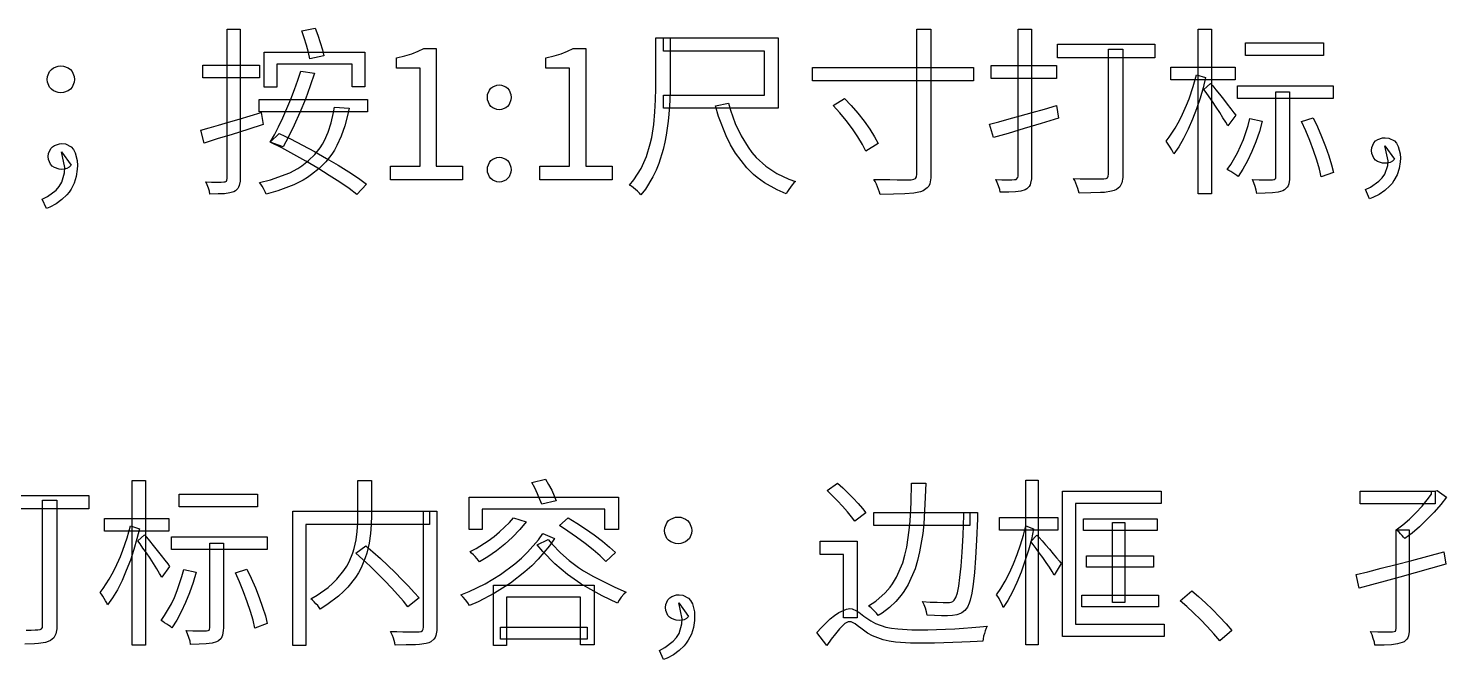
# Model space of a CAD drawing. Header units: millimetres. Extents: x 5 to 292, y 5 to 205.
# Drawn here: x 45.92 to 66.34, y 63.9 to 73 of the extents above; entities that cross this region are included whole.
import ezdxf

# ---------------------------------------------------------------- set-up
doc = ezdxf.new("R2010")
doc.units = ezdxf.units.MM
doc.layers.add('ANNOTATION', color=7, linetype='Continuous')

msp = doc.modelspace()

# ---------------------------------------------------------------- linework, layer by layer
at = {"layer": 'ANNOTATION'}
for points in [[(48.782, 72.985), (48.968, 72.985), (48.968, 70.834), (48.967, 70.796), (48.956, 70.734), (48.947, 70.71), (48.935, 70.689), (48.9, 70.655), (48.878, 70.642), (48.82, 70.625), (48.744, 70.615), (48.65, 70.611), (48.534, 70.609), (48.526, 70.649), (48.512, 70.696), (48.494, 70.743), (48.474, 70.785), (48.558, 70.783), (48.635, 70.782), (48.695, 70.783), (48.733, 70.785), (48.755, 70.787), (48.77, 70.795), (48.779, 70.81), (48.782, 70.834), (48.782, 72.985)], [(49.856, 72.961), (50.05, 72.998), (50.087, 72.898), (50.122, 72.792), (50.152, 72.69), (50.173, 72.603), (49.972, 72.559), (49.954, 72.649), (49.924, 72.753), (49.89, 72.862), (49.856, 72.961)], [(58.711, 72.985), (58.914, 72.985), (58.914, 70.898), (58.912, 70.843), (58.896, 70.756), (58.881, 70.724), (58.861, 70.698), (58.803, 70.657), (58.765, 70.642), (58.668, 70.623), (58.538, 70.612), (58.375, 70.606), (58.181, 70.604), (58.173, 70.637), (58.16, 70.674), (58.145, 70.713), (58.128, 70.752), (58.111, 70.789), (58.093, 70.821), (58.212, 70.818), (58.323, 70.817), (58.425, 70.816), (58.513, 70.816), (58.628, 70.816), (58.667, 70.822), (58.693, 70.835), (58.706, 70.859), (58.711, 70.898), (58.711, 72.985)], [(60.17, 72.985), (60.361, 72.985), (60.361, 70.865), (60.359, 70.827), (60.349, 70.765), (60.34, 70.741), (60.328, 70.72), (60.292, 70.685), (60.268, 70.671), (60.208, 70.652), (60.131, 70.641), (60.033, 70.636), (59.911, 70.635), (59.903, 70.677), (59.888, 70.726), (59.869, 70.776), (59.849, 70.818), (59.936, 70.816), (60.016, 70.816), (60.08, 70.816), (60.118, 70.818), (60.141, 70.821), (60.166, 70.846), (60.17, 70.867), (60.17, 72.985)], [(62.76, 72.985), (62.953, 72.985), (62.953, 70.611), (62.76, 70.611), (62.76, 72.985)], [(51.134, 70.816), (51.134, 71.012), (51.558, 71.012), (51.558, 72.424), (51.219, 72.424), (51.219, 72.574), (51.338, 72.6), (51.44, 72.631), (51.53, 72.667), (51.612, 72.708), (51.793, 72.708), (51.793, 71.012), (52.172, 71.012), (52.172, 70.816), (51.134, 70.816)], [(53.285, 70.816), (53.285, 71.012), (53.709, 71.012), (53.709, 72.424), (53.37, 72.424), (53.37, 72.574), (53.489, 72.6), (53.591, 72.631), (53.681, 72.667), (53.763, 72.708), (53.944, 72.708), (53.944, 71.012), (54.323, 71.012), (54.323, 70.816), (53.285, 70.816)], [(54.951, 72.861), (55.157, 72.861), (55.157, 72.13), (55.153, 71.954), (55.142, 71.762), (55.132, 71.662), (55.103, 71.458), (55.083, 71.355), (55.06, 71.253), (54.997, 71.052), (54.957, 70.954), (54.912, 70.858), (54.802, 70.681), (54.736, 70.599), (54.717, 70.623), (54.691, 70.649), (54.661, 70.675), (54.63, 70.701), (54.601, 70.722), (54.576, 70.736), (54.638, 70.813), (54.74, 70.977), (54.782, 71.063), (54.817, 71.152), (54.873, 71.333), (54.894, 71.425), (54.924, 71.61), (54.94, 71.792), (54.948, 71.967), (54.951, 72.13), (54.951, 72.861)], [(55.062, 72.861), (56.714, 72.861), (56.714, 71.846), (55.062, 71.846), (55.062, 72.034), (56.516, 72.034), (56.516, 72.67), (55.062, 72.67), (55.062, 72.861)], [(60.735, 72.768), (62.137, 72.768), (62.137, 72.574), (60.735, 72.574), (60.735, 72.768)], [(61.471, 72.698), (61.677, 72.698), (61.677, 70.893), (61.676, 70.847), (61.661, 70.771), (61.649, 70.741), (61.632, 70.715), (61.583, 70.675), (61.551, 70.661), (61.512, 70.649), (61.413, 70.633), (61.355, 70.63), (61.216, 70.626), (61.048, 70.624), (61.04, 70.655), (61.029, 70.691), (61.016, 70.728), (61.001, 70.766), (60.985, 70.803), (60.967, 70.834), (61.063, 70.831), (61.153, 70.828), (61.236, 70.827), (61.307, 70.827), (61.363, 70.829), (61.401, 70.831), (61.434, 70.834), (61.455, 70.845), (61.467, 70.865), (61.471, 70.895), (61.471, 72.698)], [(63.441, 72.789), (64.567, 72.789), (64.567, 72.605), (63.441, 72.605), (63.441, 72.789)], [(49.314, 72.654), (50.765, 72.654), (50.765, 72.153), (50.579, 72.153), (50.579, 72.481), (49.497, 72.481), (49.497, 72.151), (49.314, 72.151), (49.314, 72.654)], [(46.388, 72.07), (46.35, 72.074), (46.282, 72.099), (46.251, 72.122), (46.225, 72.15), (46.196, 72.22), (46.192, 72.262), (46.196, 72.304), (46.225, 72.376), (46.251, 72.405), (46.282, 72.428), (46.35, 72.454), (46.388, 72.458), (46.426, 72.454), (46.494, 72.428), (46.525, 72.405), (46.551, 72.376), (46.58, 72.304), (46.584, 72.262), (46.58, 72.22), (46.551, 72.15), (46.525, 72.122), (46.494, 72.099), (46.426, 72.074), (46.388, 72.07)], [(48.433, 72.466), (49.247, 72.466), (49.247, 72.282), (48.433, 72.282), (48.433, 72.466)], [(49.402, 71.358), (49.461, 71.461), (49.521, 71.579), (49.582, 71.707), (49.642, 71.841), (49.699, 71.978), (49.753, 72.116), (49.8, 72.25), (49.841, 72.378), (50.037, 72.35), (49.979, 72.167), (49.908, 71.976), (49.828, 71.785), (49.746, 71.602), (49.665, 71.434), (49.588, 71.288), (49.402, 71.358)], [(57.208, 72.435), (59.524, 72.435), (59.524, 72.243), (57.208, 72.243), (57.208, 72.435)], [(59.78, 72.463), (60.72, 72.463), (60.72, 72.277), (59.78, 72.277), (59.78, 72.463)], [(62.736, 72.329), (62.868, 72.287), (62.831, 72.142), (62.787, 71.991), (62.736, 71.837), (62.678, 71.687), (62.616, 71.543), (62.549, 71.409), (62.48, 71.29), (62.408, 71.19), (62.396, 71.218), (62.379, 71.249), (62.359, 71.283), (62.338, 71.315), (62.318, 71.345), (62.3, 71.371), (62.344, 71.427), (62.431, 71.56), (62.474, 71.637), (62.516, 71.718), (62.594, 71.89), (62.629, 71.98), (62.69, 72.159), (62.736, 72.329)], [(62.365, 72.437), (63.291, 72.437), (63.291, 72.256), (62.365, 72.256), (62.365, 72.437)], [(52.699, 71.823), (52.666, 71.826), (52.605, 71.851), (52.579, 71.873), (52.557, 71.9), (52.532, 71.965), (52.529, 72.003), (52.532, 72.042), (52.557, 72.107), (52.579, 72.134), (52.605, 72.156), (52.666, 72.181), (52.699, 72.184), (52.733, 72.181), (52.793, 72.156), (52.819, 72.134), (52.841, 72.107), (52.866, 72.042), (52.869, 72.003), (52.866, 71.965), (52.841, 71.9), (52.819, 71.873), (52.793, 71.851), (52.733, 71.826), (52.699, 71.823)], [(62.94, 72.202), (62.97, 72.167), (63.014, 72.113), (63.066, 72.047), (63.124, 71.975), (63.18, 71.903), (63.232, 71.837), (63.274, 71.782), (63.302, 71.745), (63.188, 71.593), (63.157, 71.644), (63.117, 71.71), (63.07, 71.785), (63.019, 71.864), (62.967, 71.941), (62.918, 72.011), (62.875, 72.071), (62.842, 72.114), (62.94, 72.202)], [(63.328, 72.171), (64.706, 72.171), (64.706, 71.988), (63.328, 71.988), (63.328, 72.171)], [(63.88, 72.081), (64.077, 72.081), (64.077, 70.86), (64.075, 70.82), (64.065, 70.755), (64.056, 70.729), (64.043, 70.707), (64.004, 70.67), (63.978, 70.655), (63.913, 70.637), (63.83, 70.626), (63.727, 70.621), (63.604, 70.619), (63.596, 70.666), (63.581, 70.719), (63.562, 70.771), (63.542, 70.818), (63.638, 70.816), (63.724, 70.816), (63.831, 70.816), (63.855, 70.82), (63.87, 70.827), (63.877, 70.84), (63.88, 70.862), (63.88, 72.081)], [(49.241, 71.97), (50.801, 71.97), (50.801, 71.794), (49.241, 71.794), (49.241, 71.97)], [(55.999, 71.918), (56.027, 71.817), (56.095, 71.625), (56.18, 71.448), (56.281, 71.285), (56.337, 71.209), (56.399, 71.138), (56.536, 71.012), (56.693, 70.908), (56.869, 70.825), (56.965, 70.792), (56.941, 70.769), (56.916, 70.741), (56.891, 70.709), (56.868, 70.676), (56.848, 70.644), (56.831, 70.614), (56.698, 70.669), (56.518, 70.77), (56.41, 70.85), (56.359, 70.893), (56.265, 70.987), (56.099, 71.2), (56.028, 71.32), (55.964, 71.449), (55.855, 71.728), (55.811, 71.88), (55.999, 71.918)], [(57.505, 71.885), (57.667, 71.985), (57.764, 71.884), (57.859, 71.773), (57.95, 71.658), (58.032, 71.543), (58.102, 71.435), (58.153, 71.337), (57.977, 71.226), (57.929, 71.325), (57.862, 71.434), (57.782, 71.55), (57.693, 71.668), (57.6, 71.781), (57.505, 71.885)], [(59.757, 71.618), (59.889, 71.652), (60.038, 71.692), (60.2, 71.737), (60.371, 71.785), (60.547, 71.835), (60.722, 71.885), (60.748, 71.701), (60.502, 71.628), (60.256, 71.554), (60.023, 71.484), (59.816, 71.425), (59.757, 71.618)], [(48.402, 71.531), (48.521, 71.564), (48.655, 71.602), (48.801, 71.644), (48.955, 71.691), (49.113, 71.739), (49.273, 71.786), (49.298, 71.614), (49.078, 71.541), (48.854, 71.47), (48.64, 71.403), (48.449, 71.343), (48.402, 71.531)], [(50.326, 71.861), (50.538, 71.848), (50.52, 71.76), (50.478, 71.594), (50.425, 71.443), (50.362, 71.307), (50.327, 71.244), (50.289, 71.185), (50.204, 71.075), (50.107, 70.976), (49.998, 70.889), (49.939, 70.849), (49.876, 70.812), (49.741, 70.744), (49.513, 70.656), (49.345, 70.607), (49.335, 70.63), (49.32, 70.659), (49.303, 70.691), (49.284, 70.723), (49.266, 70.751), (49.249, 70.774), (49.407, 70.814), (49.682, 70.917), (49.8, 70.979), (49.855, 71.014), (49.955, 71.091), (50.043, 71.178), (50.119, 71.274), (50.153, 71.327), (50.184, 71.382), (50.238, 71.502), (50.281, 71.636), (50.314, 71.783), (50.326, 71.861)], [(63.506, 71.699), (63.684, 71.66), (63.641, 71.511), (63.59, 71.364), (63.532, 71.222), (63.47, 71.089), (63.404, 70.968), (63.335, 70.862), (63.315, 70.877), (63.289, 70.894), (63.26, 70.914), (63.23, 70.933), (63.203, 70.95), (63.178, 70.963), (63.231, 71.036), (63.327, 71.204), (63.371, 71.298), (63.412, 71.397), (63.479, 71.597), (63.506, 71.699)], [(64.25, 71.655), (64.415, 71.706), (64.478, 71.576), (64.537, 71.437), (64.592, 71.296), (64.642, 71.159), (64.682, 71.032), (64.709, 70.921), (64.531, 70.857), (64.505, 70.968), (64.467, 71.097), (64.422, 71.236), (64.368, 71.38), (64.31, 71.521), (64.25, 71.655)], [(49.402, 71.358), (49.531, 71.482), (49.693, 71.403), (49.865, 71.315), (50.04, 71.221), (50.212, 71.124), (50.378, 71.025), (50.533, 70.929), (50.671, 70.837), (50.788, 70.753), (50.649, 70.604), (50.537, 70.688), (50.402, 70.781), (50.25, 70.879), (50.086, 70.981), (49.914, 71.083), (49.74, 71.181), (49.567, 71.274), (49.402, 71.358)], [(46.179, 70.4), (46.119, 70.534), (46.196, 70.574), (46.318, 70.667), (46.365, 70.72), (46.401, 70.779), (46.442, 70.914), (46.447, 70.991), (46.399, 71.218), (46.538, 71.025), (46.507, 70.995), (46.473, 70.977), (46.437, 70.968), (46.401, 70.965), (46.362, 70.968), (46.294, 70.991), (46.264, 71.012), (46.239, 71.038), (46.211, 71.108), (46.207, 71.151), (46.211, 71.195), (46.241, 71.264), (46.267, 71.29), (46.297, 71.311), (46.366, 71.334), (46.403, 71.337), (46.454, 71.332), (46.537, 71.289), (46.569, 71.252), (46.594, 71.205), (46.622, 71.091), (46.626, 71.022), (46.624, 70.967), (46.609, 70.863), (46.579, 70.767), (46.534, 70.68), (46.505, 70.639), (46.474, 70.6), (46.403, 70.531), (46.322, 70.471), (46.229, 70.421), (46.179, 70.4)], [(65.226, 70.539), (65.169, 70.676), (65.243, 70.711), (65.363, 70.793), (65.41, 70.841), (65.447, 70.895), (65.489, 71.019), (65.494, 71.089), (65.448, 71.306), (65.587, 71.11), (65.557, 71.082), (65.522, 71.065), (65.486, 71.056), (65.45, 71.053), (65.412, 71.056), (65.343, 71.079), (65.313, 71.1), (65.288, 71.126), (65.26, 71.194), (65.257, 71.236), (65.26, 71.28), (65.289, 71.35), (65.315, 71.376), (65.345, 71.396), (65.414, 71.42), (65.453, 71.422), (65.504, 71.417), (65.586, 71.377), (65.617, 71.341), (65.641, 71.297), (65.669, 71.189), (65.672, 71.125), (65.67, 71.074), (65.655, 70.977), (65.625, 70.886), (65.579, 70.803), (65.551, 70.764), (65.519, 70.727), (65.448, 70.661), (65.367, 70.605), (65.275, 70.559), (65.226, 70.539)], [(52.699, 70.782), (52.666, 70.785), (52.605, 70.81), (52.579, 70.832), (52.557, 70.859), (52.532, 70.923), (52.529, 70.96), (52.532, 70.999), (52.557, 71.065), (52.579, 71.092), (52.605, 71.113), (52.666, 71.138), (52.699, 71.141), (52.733, 71.138), (52.793, 71.113), (52.819, 71.092), (52.841, 71.065), (52.866, 70.999), (52.869, 70.96), (52.866, 70.923), (52.841, 70.859), (52.819, 70.832), (52.793, 70.81), (52.733, 70.785), (52.699, 70.782)], [(47.412, 66.482), (47.605, 66.482), (47.605, 64.111), (47.412, 64.111), (47.412, 66.482)], [(50.664, 66.482), (50.861, 66.482), (50.861, 65.976), (50.857, 65.849), (50.846, 65.716), (50.826, 65.578), (50.792, 65.437), (50.77, 65.366), (50.709, 65.224), (50.671, 65.153), (50.627, 65.083), (50.519, 64.946), (50.456, 64.88), (50.384, 64.815), (50.218, 64.69), (50.123, 64.63), (50.107, 64.654), (50.085, 64.679), (50.06, 64.705), (50.034, 64.733), (50.008, 64.758), (49.984, 64.777), (50.076, 64.83), (50.236, 64.941), (50.303, 65), (50.363, 65.06), (50.463, 65.184), (50.503, 65.247), (50.538, 65.311), (50.591, 65.438), (50.61, 65.502), (50.638, 65.627), (50.654, 65.749), (50.662, 65.867), (50.664, 65.979), (50.664, 66.482)], [(53.166, 66.454), (53.365, 66.5), (53.41, 66.424), (53.454, 66.341), (53.491, 66.26), (53.517, 66.19), (53.311, 66.141), (53.285, 66.21), (53.25, 66.292), (53.209, 66.377), (53.166, 66.454)], [(57.42, 66.338), (57.57, 66.443), (57.643, 66.376), (57.719, 66.303), (57.794, 66.226), (57.865, 66.15), (57.926, 66.079), (57.975, 66.018), (57.817, 65.894), (57.77, 65.958), (57.71, 66.032), (57.642, 66.111), (57.568, 66.19), (57.493, 66.267), (57.42, 66.338)], [(58.635, 66.443), (58.839, 66.443), (58.827, 66.143), (58.809, 65.855), (58.795, 65.716), (58.751, 65.453), (58.721, 65.328), (58.684, 65.207), (58.584, 64.983), (58.521, 64.88), (58.486, 64.83), (58.407, 64.737), (58.316, 64.651), (58.212, 64.571), (58.155, 64.534), (58.128, 64.57), (58.093, 64.609), (58.054, 64.647), (58.016, 64.676), (58.119, 64.745), (58.253, 64.861), (58.326, 64.947), (58.359, 64.992), (58.417, 65.087), (58.507, 65.294), (58.539, 65.405), (58.565, 65.521), (58.602, 65.767), (58.613, 65.896), (58.627, 66.165), (58.635, 66.443)], [(60.278, 66.487), (60.456, 66.487), (60.456, 64.116), (60.278, 64.116), (60.278, 66.487)], [(45.389, 66.265), (46.79, 66.265), (46.79, 66.072), (45.389, 66.072), (45.389, 66.265)], [(48.093, 66.286), (49.217, 66.286), (49.217, 66.103), (48.093, 66.103), (48.093, 66.286)], [(52.264, 66.244), (54.417, 66.244), (54.417, 65.775), (54.219, 65.775), (54.219, 66.067), (52.452, 66.067), (52.452, 65.775), (52.264, 65.775), (52.264, 66.244)], [(62.228, 66.33), (62.228, 66.152), (60.995, 66.152), (60.995, 64.411), (62.269, 64.411), (62.269, 64.235), (60.809, 64.235), (60.809, 66.33), (62.228, 66.33)], [(65.094, 66.327), (66.172, 66.327), (66.172, 66.147), (65.094, 66.147), (65.094, 66.327)], [(66.118, 66.327), (66.164, 66.327), (66.203, 66.34), (66.337, 66.244), (66.254, 66.135), (66.158, 66.025), (66.054, 65.918), (65.948, 65.816), (65.84, 65.725), (65.734, 65.646), (65.718, 65.666), (65.697, 65.689), (65.675, 65.713), (65.652, 65.735), (65.631, 65.755), (65.61, 65.773), (65.706, 65.843), (65.802, 65.926), (65.896, 66.017), (65.983, 66.11), (66.058, 66.202), (66.118, 66.286), (66.118, 66.327)], [(49.726, 66.041), (51.696, 66.041), (51.696, 65.85), (49.916, 65.85), (49.916, 64.104), (49.726, 64.104), (49.726, 66.041)], [(51.609, 66.041), (51.799, 66.041), (51.799, 64.364), (51.798, 64.319), (51.785, 64.246), (51.774, 64.218), (51.758, 64.195), (51.713, 64.157), (51.683, 64.142), (51.645, 64.132), (51.55, 64.118), (51.493, 64.115), (51.36, 64.112), (51.201, 64.111), (51.195, 64.141), (51.185, 64.175), (51.174, 64.21), (51.162, 64.246), (51.149, 64.279), (51.134, 64.307), (51.224, 64.305), (51.31, 64.303), (51.389, 64.303), (51.458, 64.302), (51.544, 64.302), (51.576, 64.308), (51.596, 64.319), (51.605, 64.338), (51.609, 64.367), (51.609, 66.041)], [(55.274, 65.569), (55.236, 65.572), (55.168, 65.598), (55.137, 65.62), (55.111, 65.648), (55.082, 65.718), (55.078, 65.76), (55.082, 65.802), (55.111, 65.874), (55.137, 65.903), (55.168, 65.926), (55.236, 65.952), (55.274, 65.955), (55.311, 65.952), (55.38, 65.926), (55.411, 65.903), (55.436, 65.874), (55.466, 65.802), (55.47, 65.76), (55.466, 65.718), (55.436, 65.648), (55.411, 65.62), (55.38, 65.598), (55.311, 65.572), (55.274, 65.569)], [(58.091, 66.02), (59.471, 66.02), (59.471, 65.835), (58.091, 65.835), (58.091, 66.02)], [(59.388, 66.02), (59.584, 66.02), (59.584, 66.02), (59.584, 66.002), (59.584, 65.962), (59.583, 65.942), (59.582, 65.927), (59.568, 65.622), (59.555, 65.367), (59.539, 65.158), (59.521, 64.99), (59.501, 64.857), (59.478, 64.756), (59.466, 64.716), (59.438, 64.655), (59.422, 64.632), (59.402, 64.61), (59.359, 64.575), (59.337, 64.563), (59.285, 64.546), (59.223, 64.537), (59.154, 64.533), (59.064, 64.533), (58.963, 64.535), (58.857, 64.54), (58.849, 64.588), (58.835, 64.64), (58.815, 64.692), (58.79, 64.738), (58.9, 64.73), (59.002, 64.727), (59.088, 64.726), (59.145, 64.725), (59.179, 64.725), (59.206, 64.729), (59.229, 64.739), (59.249, 64.756), (59.273, 64.797), (59.295, 64.863), (59.315, 64.958), (59.331, 65.085), (59.347, 65.248), (59.361, 65.449), (59.375, 65.693), (59.388, 65.984), (59.388, 66.02)], [(47.388, 65.827), (47.52, 65.785), (47.483, 65.64), (47.439, 65.489), (47.388, 65.336), (47.33, 65.186), (47.268, 65.042), (47.201, 64.908), (47.132, 64.789), (47.061, 64.689), (47.048, 64.717), (47.031, 64.748), (47.012, 64.782), (46.991, 64.814), (46.971, 64.844), (46.953, 64.87), (46.996, 64.926), (47.083, 65.059), (47.126, 65.135), (47.169, 65.217), (47.246, 65.388), (47.281, 65.478), (47.342, 65.657), (47.388, 65.827)], [(47.017, 65.935), (47.943, 65.935), (47.943, 65.754), (47.017, 65.754), (47.017, 65.935)], [(52.903, 65.945), (53.087, 65.886), (52.995, 65.774), (52.89, 65.667), (52.777, 65.564), (52.657, 65.469), (52.535, 65.384), (52.416, 65.311), (52.4, 65.331), (52.377, 65.357), (52.351, 65.385), (52.326, 65.413), (52.301, 65.437), (52.279, 65.458), (52.367, 65.504), (52.539, 65.613), (52.624, 65.675), (52.704, 65.74), (52.844, 65.875), (52.903, 65.945)], [(53.564, 65.832), (53.693, 65.943), (53.814, 65.869), (53.94, 65.785), (54.066, 65.697), (54.184, 65.607), (54.288, 65.522), (54.371, 65.445), (54.232, 65.316), (54.152, 65.395), (54.051, 65.482), (53.936, 65.574), (53.812, 65.667), (53.687, 65.754), (53.564, 65.832)], [(60.278, 65.829), (60.392, 65.785), (60.359, 65.633), (60.317, 65.476), (60.267, 65.317), (60.211, 65.162), (60.15, 65.014), (60.087, 64.876), (60.021, 64.753), (59.953, 64.65), (59.943, 64.68), (59.928, 64.712), (59.911, 64.746), (59.894, 64.779), (59.876, 64.81), (59.858, 64.836), (59.921, 64.925), (59.984, 65.031), (60.045, 65.151), (60.103, 65.28), (60.157, 65.415), (60.205, 65.554), (60.246, 65.694), (60.278, 65.829)], [(59.899, 65.948), (60.742, 65.948), (60.742, 65.765), (59.899, 65.765), (59.899, 65.948)], [(61.109, 65.927), (62.169, 65.927), (62.169, 65.76), (61.109, 65.76), (61.109, 65.927)], [(61.527, 65.878), (61.707, 65.878), (61.707, 64.725), (61.527, 64.725), (61.527, 65.878)], [(65.61, 65.773), (65.8, 65.773), (65.8, 64.349), (65.799, 64.308), (65.788, 64.242), (65.779, 64.216), (65.765, 64.194), (65.725, 64.158), (65.697, 64.145), (65.631, 64.126), (65.545, 64.115), (65.438, 64.111), (65.306, 64.111), (65.297, 64.154), (65.282, 64.207), (65.263, 64.26), (65.243, 64.305), (65.347, 64.303), (65.441, 64.302), (65.558, 64.302), (65.584, 64.305), (65.599, 64.313), (65.607, 64.327), (65.61, 64.351), (65.61, 65.773)], [(47.592, 65.7), (47.622, 65.665), (47.666, 65.611), (47.718, 65.545), (47.775, 65.473), (47.832, 65.401), (47.884, 65.335), (47.926, 65.281), (47.954, 65.244), (47.84, 65.091), (47.809, 65.143), (47.769, 65.209), (47.722, 65.284), (47.671, 65.362), (47.619, 65.439), (47.57, 65.509), (47.528, 65.569), (47.494, 65.613), (47.592, 65.7)], [(47.979, 65.669), (49.356, 65.669), (49.356, 65.486), (47.979, 65.486), (47.979, 65.669)], [(48.531, 65.579), (48.727, 65.579), (48.727, 64.359), (48.726, 64.32), (48.716, 64.255), (48.706, 64.229), (48.694, 64.206), (48.655, 64.169), (48.629, 64.155), (48.564, 64.136), (48.481, 64.126), (48.379, 64.121), (48.255, 64.119), (48.247, 64.166), (48.232, 64.218), (48.213, 64.271), (48.193, 64.318), (48.289, 64.316), (48.375, 64.315), (48.482, 64.315), (48.506, 64.319), (48.521, 64.326), (48.528, 64.34), (48.531, 64.361), (48.531, 65.579)], [(50.636, 65.435), (50.78, 65.54), (50.881, 65.452), (50.987, 65.356), (51.094, 65.256), (51.198, 65.155), (51.298, 65.055), (51.392, 64.958), (51.475, 64.869), (51.544, 64.79), (51.384, 64.663), (51.318, 64.745), (51.238, 64.836), (51.148, 64.934), (51.05, 65.037), (50.947, 65.142), (50.841, 65.245), (50.736, 65.343), (50.636, 65.435)], [(53.326, 65.719), (53.494, 65.644), (53.423, 65.541), (53.26, 65.346), (53.168, 65.254), (53.069, 65.166), (52.859, 65.003), (52.747, 64.928), (52.632, 64.858), (52.394, 64.735), (52.271, 64.681), (52.247, 64.718), (52.214, 64.76), (52.179, 64.802), (52.145, 64.836), (52.264, 64.884), (52.495, 64.995), (52.608, 65.059), (52.717, 65.128), (52.922, 65.279), (53.018, 65.361), (53.107, 65.447), (53.262, 65.625), (53.326, 65.719)], [(53.401, 65.631), (53.459, 65.564), (53.58, 65.439), (53.707, 65.327), (53.842, 65.227), (53.912, 65.182), (54.057, 65.097), (54.364, 64.943), (54.526, 64.875), (54.492, 64.842), (54.456, 64.801), (54.424, 64.756), (54.399, 64.713), (54.181, 64.819), (53.974, 64.933), (53.874, 64.994), (53.683, 65.128), (53.591, 65.202), (53.501, 65.281), (53.327, 65.458), (53.244, 65.556), (53.401, 65.631)], [(57.851, 65.607), (57.851, 64.501), (57.655, 64.501), (57.655, 65.417), (57.317, 65.417), (57.317, 65.607), (57.851, 65.607)], [(60.438, 65.693), (60.47, 65.661), (60.513, 65.614), (60.564, 65.555), (60.619, 65.491), (60.673, 65.427), (60.722, 65.369), (60.762, 65.321), (60.789, 65.288), (60.685, 65.12), (60.657, 65.17), (60.619, 65.231), (60.573, 65.299), (60.523, 65.37), (60.473, 65.44), (60.426, 65.504), (60.385, 65.56), (60.353, 65.602), (60.438, 65.693)], [(61.153, 65.398), (62.115, 65.398), (62.115, 65.233), (61.153, 65.233), (61.153, 65.398)], [(65.035, 65.125), (65.202, 65.167), (65.396, 65.217), (65.609, 65.272), (65.836, 65.331), (66.068, 65.393), (66.299, 65.455), (66.324, 65.275), (66.104, 65.215), (65.882, 65.152), (65.663, 65.091), (65.452, 65.033), (65.256, 64.98), (65.078, 64.929), (65.035, 65.125)], [(48.157, 65.197), (48.335, 65.159), (48.292, 65.01), (48.241, 64.863), (48.183, 64.722), (48.121, 64.588), (48.055, 64.467), (47.987, 64.361), (47.966, 64.376), (47.94, 64.394), (47.912, 64.413), (47.882, 64.432), (47.854, 64.45), (47.83, 64.462), (47.882, 64.535), (47.979, 64.703), (48.023, 64.797), (48.063, 64.896), (48.13, 65.096), (48.157, 65.197)], [(48.9, 65.153), (49.065, 65.205), (49.128, 65.074), (49.188, 64.935), (49.243, 64.795), (49.292, 64.658), (49.332, 64.532), (49.359, 64.421), (49.181, 64.356), (49.155, 64.468), (49.118, 64.596), (49.072, 64.735), (49.019, 64.879), (48.961, 65.02), (48.9, 65.153)], [(52.617, 64.973), (54.064, 64.973), (54.064, 64.116), (53.868, 64.116), (53.868, 64.8), (52.805, 64.8), (52.805, 64.106), (52.617, 64.106), (52.617, 64.973)], [(55.065, 63.9), (55.005, 64.034), (55.082, 64.074), (55.204, 64.166), (55.251, 64.22), (55.287, 64.278), (55.328, 64.414), (55.333, 64.49), (55.284, 64.717), (55.423, 64.524), (55.393, 64.494), (55.359, 64.476), (55.323, 64.468), (55.287, 64.465), (55.248, 64.468), (55.18, 64.491), (55.15, 64.511), (55.125, 64.537), (55.097, 64.607), (55.093, 64.65), (55.097, 64.694), (55.127, 64.763), (55.153, 64.79), (55.183, 64.81), (55.252, 64.833), (55.289, 64.836), (55.34, 64.831), (55.423, 64.788), (55.454, 64.751), (55.479, 64.705), (55.508, 64.59), (55.511, 64.521), (55.509, 64.466), (55.494, 64.362), (55.464, 64.267), (55.419, 64.179), (55.391, 64.139), (55.36, 64.1), (55.289, 64.031), (55.208, 63.971), (55.115, 63.921), (55.065, 63.9)], [(61.085, 64.831), (62.189, 64.831), (62.189, 64.661), (61.085, 64.661), (61.085, 64.831)], [(63.071, 64.171), (62.985, 64.274), (62.891, 64.377), (62.793, 64.478), (62.693, 64.575), (62.596, 64.666), (62.502, 64.746), (62.669, 64.893), (62.765, 64.812), (62.865, 64.72), (62.967, 64.621), (63.067, 64.519), (63.162, 64.418), (63.247, 64.32), (63.071, 64.171)], [(57.748, 64.635), (57.78, 64.632), (57.842, 64.606), (57.873, 64.584), (57.946, 64.527), (58.047, 64.459), (58.114, 64.422), (58.264, 64.369), (58.347, 64.354), (58.436, 64.344), (58.636, 64.332), (58.746, 64.33), (58.867, 64.331), (58.995, 64.334), (59.125, 64.339), (59.255, 64.346), (59.383, 64.354), (59.504, 64.363), (59.618, 64.372), (59.721, 64.382), (59.708, 64.353), (59.695, 64.316), (59.683, 64.276), (59.672, 64.237), (59.663, 64.199), (59.659, 64.166), (59.578, 64.16), (59.476, 64.155), (59.357, 64.15), (59.229, 64.146), (59.097, 64.143), (58.966, 64.14), (58.844, 64.138), (58.738, 64.137), (58.617, 64.139), (58.404, 64.154), (58.312, 64.167), (58.228, 64.185), (58.071, 64.244), (57.998, 64.284), (57.921, 64.338), (57.852, 64.393), (57.821, 64.416), (57.767, 64.443), (57.745, 64.447), (57.724, 64.444), (57.676, 64.42), (57.651, 64.399), (57.596, 64.344), (57.539, 64.274), (57.478, 64.193), (57.415, 64.104), (57.271, 64.292), (57.337, 64.363), (57.465, 64.487), (57.527, 64.538), (57.587, 64.581), (57.697, 64.629), (57.748, 64.635)], [(52.718, 64.367), (53.964, 64.367), (53.964, 64.194), (52.718, 64.194), (52.718, 64.367)]]:
    msp.add_lwpolyline(points, close=True, dxfattribs=at)
msp.add_lwpolyline([(45.89, 64.327), (45.961, 64.327), (46.017, 64.328), (46.055, 64.33), (46.088, 64.334), (46.109, 64.345), (46.121, 64.364), (46.125, 64.395), (46.125, 66.196), (46.125, 66.196), (46.331, 66.196), (46.331, 64.393), (46.329, 64.346), (46.315, 64.27), (46.302, 64.241), (46.286, 64.215), (46.237, 64.175), (46.205, 64.16), (46.165, 64.149), (46.067, 64.133), (46.008, 64.129), (45.87, 64.125)], dxfattribs=at)

doc.saveas('drawing.dxf')
